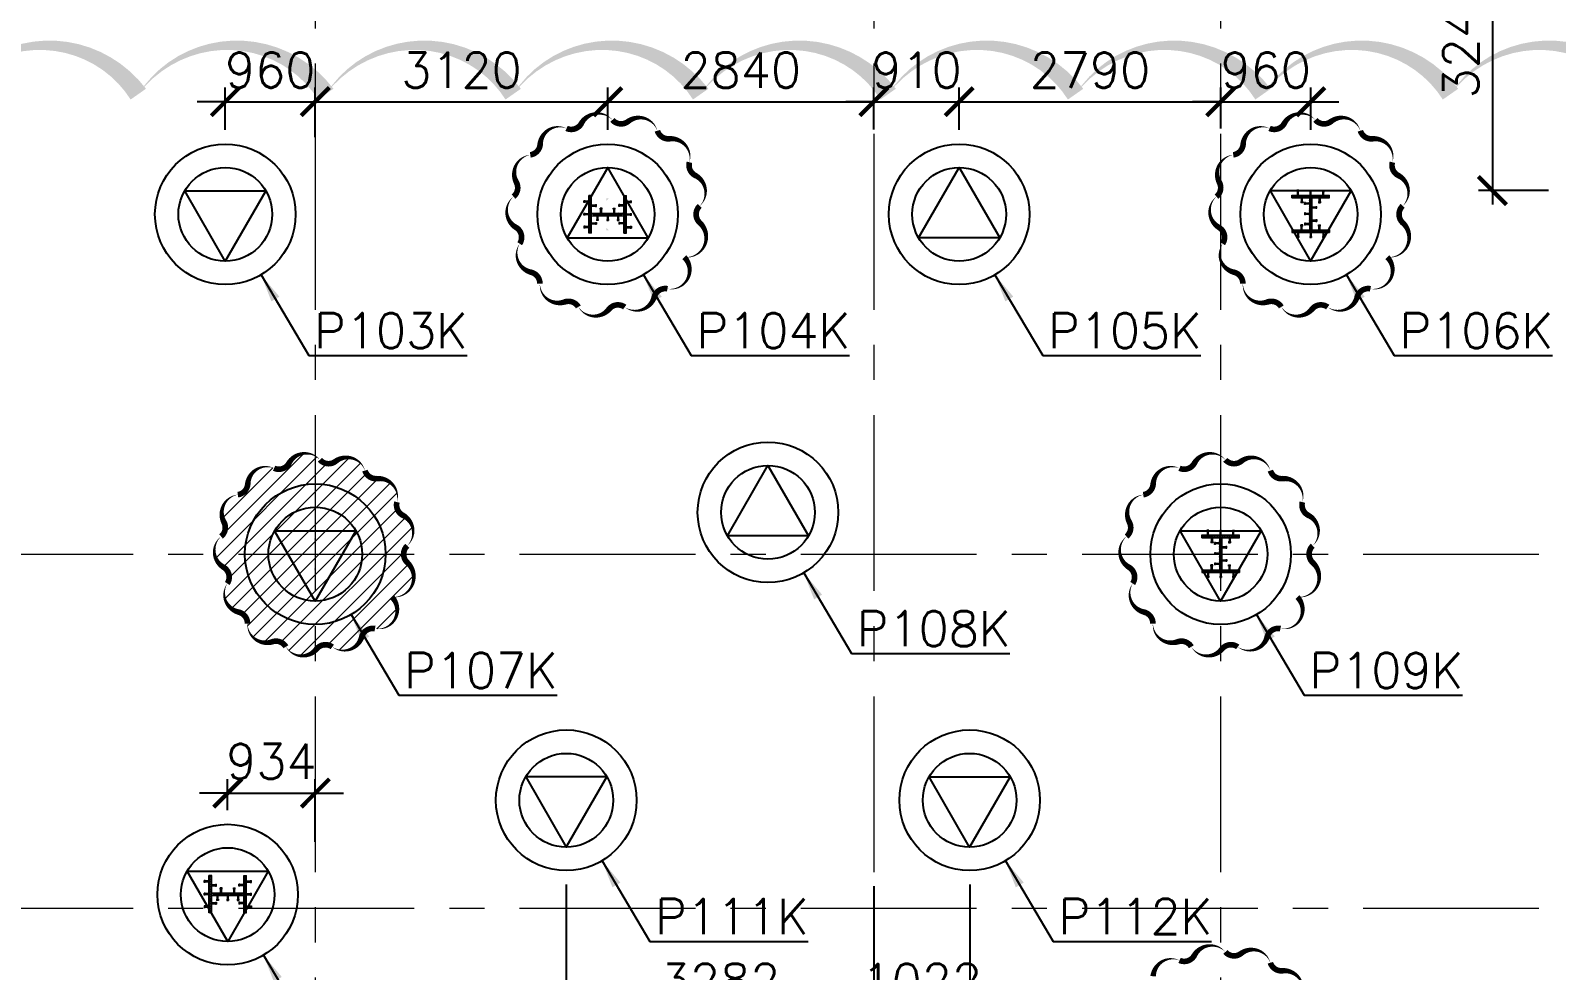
# Model space of a CAD drawing. Header units: millimetres. Extents: x -346728 to 1320345, y -537202 to -385966.
# Drawn here: x 148641 to 164921, y -461132 to -451106 of the extents above; entities that cross this region are included whole.
import ezdxf

# ---------------------------------------------------------------- set-up
doc = ezdxf.new("R2010")
doc.units = ezdxf.units.MM
doc.header["$LTSCALE"] = 100
doc.linetypes.add('X1326_GLB$0$CENTER', pattern=[2, 1.25, -0.25, 0.25, -0.25])
for name, color, linetype, lineweight in [('A-giao thong', 8, 'Continuous', 15), ('KCMANH', 8, 'Continuous', 13), ('KINGPOST', 5, 'Continuous', 20), ('X1326_GLB$0$A-tim', 8, 'X1326_GLB$0$CENTER', 9)]:
    doc.layers.add(name, color=color, linetype=linetype, lineweight=lineweight)
doc.layers.add('CL load', color=1, linetype='Continuous', plot=False)
for name, color, linetype in [('hach', 253, 'Continuous'), ('PILE MARK', 8, 'Continuous'), ('PL', 3, 'Continuous')]:
    doc.layers.add(name, color=color, linetype=linetype)
doc.styles.add('simplex', font='simplex.shx')
doc.dimstyles.new('100', dxfattribs={"dimscale": 150, "dimtxt": 2.5, "dimasz": 2, "dimexe": 1, "dimexo": 1, "dimgap": 1, "dimtad": 1, "dimdec": 0, "dimzin": 0, "dimdsep": 46, "dimtxsty": 'simplex', "dimblk": 'ARCHTICK', "dimcen": 1, "dimdle": 1, "dimclrd": 256, "dimclre": 256, "dimclrt": 6, "dimadec": 0, "dimazin": 0, "dimtfac": 1, "dimtdec": 0, "dimtix": 1, "dimtmove": 2, "dimatfit": 3, "dimfxl": 1, "dimtolj": 1, "dimtzin": 0, "dimarcsym": 0})
pattern_1 = [(45, (188543.33, 11377564.439), (-8.980256121, 8.980256121), []), (135, (188543.33, 11377564.439), (-8.980256121, -8.980256121), [])]

# ---------------------------------------------------------------- blocks, each defined once
blk = doc.blocks.new('_ArchTick')
at = {"color": 0, "linetype": 'ByBlock', "const_width": 0.15}
blk.add_lwpolyline([(-0.5, -0.5), (0.5, 0.5)], dxfattribs=at)
blk = doc.blocks.new('*D479')
at = {"layer": 'CL load', "lineweight": -2, "transparency": 16777216}
for p, q in [((164238, -449414), (164238, -452962)), ((164838, -449564), (164088, -449564)), ((164838, -452812), (164088, -452812))]:
    blk.add_line(p, q, dxfattribs=at)
at = {"layer": 'DEFPOINTS', "color": 0, "transparency": 16777216}
for p in [(164988, -449564), (164238, -452812), (164988, -452812)]:
    blk.add_point(p, dxfattribs=at)
at = {"layer": 'CL load', "lineweight": -2, "transparency": 16777216, "xscale": 300, "yscale": 300, "zscale": 300}
for p, rotation in [((164238, -449564), 90), ((164238, -452812), 270)]:
    blk.add_blockref('_ArchTick', p, dxfattribs=dict(at, rotation=rotation))
at = {"layer": 'CL load', "color": 6, "transparency": 16777216, "insert": (163901, -451188), "char_height": 375, "attachment_point": 5, "rotation": 90, "style": 'simplex'}
blk.add_mtext('\\A1;3248', dxfattribs=at)
blk = doc.blocks.new('*D491')
at = {"layer": 'CL load', "lineweight": -2, "transparency": 16777216}
for p, q in [((150719, -452167), (150719, -451715)), ((151679, -452245), (151679, -451715)), ((150719, -451865), (150419, -451865)), ((150719, -451865), (151679, -451865)), ((151679, -451865), (151979, -451865))]:
    blk.add_line(p, q, dxfattribs=at)
at = {"layer": 'DEFPOINTS', "color": 0, "transparency": 16777216}
for p in [(151679, -451865), (150719, -452317, 0), (151679, -452395, 0)]:
    blk.add_point(p, dxfattribs=at)
at = {"layer": 'CL load', "lineweight": -2, "transparency": 16777216, "xscale": 300, "yscale": 300, "zscale": 300}
blk.add_blockref('_ArchTick', (150719, -451865), dxfattribs=at)
at = {"layer": 'CL load', "lineweight": -2, "transparency": 16777216, "xscale": 300, "yscale": 300, "zscale": 300, "rotation": 180}
blk.add_blockref('_ArchTick', (151679, -451865), dxfattribs=at)
at = {"layer": 'CL load', "color": 6, "transparency": 16777216, "insert": (151199, -451528), "char_height": 375, "attachment_point": 5, "style": 'simplex'}
blk.add_mtext('\\A1;960', dxfattribs=at)
blk = doc.blocks.new('*D492')
at = {"layer": 'CL load', "lineweight": -2, "transparency": 16777216}
for p, q in [((151679, -452245), (151679, -451715)), ((154799, -452166), (154799, -451715)), ((151529, -451865), (154949, -451865))]:
    blk.add_line(p, q, dxfattribs=at)
at = {"layer": 'DEFPOINTS', "color": 0, "transparency": 16777216}
for p in [(154799, -451865), (151679, -452395, 0), (154799, -452316)]:
    blk.add_point(p, dxfattribs=at)
at = {"layer": 'CL load', "lineweight": -2, "transparency": 16777216, "xscale": 300, "yscale": 300, "zscale": 300, "rotation": 180}
blk.add_blockref('_ArchTick', (151679, -451865), dxfattribs=at)
at = {"layer": 'CL load', "lineweight": -2, "transparency": 16777216, "xscale": 300, "yscale": 300, "zscale": 300}
blk.add_blockref('_ArchTick', (154799, -451865), dxfattribs=at)
at = {"layer": 'CL load', "color": 6, "transparency": 16777216, "insert": (153239, -451528), "char_height": 375, "attachment_point": 5, "style": 'simplex'}
blk.add_mtext('\\A1;3120', dxfattribs=at)
blk = doc.blocks.new('*D493')
at = {"layer": 'CL load', "lineweight": -2, "transparency": 16777216}
for p, q in [((154799, -452166), (154799, -451715)), ((157639, -452161), (157639, -451715)), ((154649, -451865), (157789, -451865))]:
    blk.add_line(p, q, dxfattribs=at)
at = {"layer": 'DEFPOINTS', "color": 0, "transparency": 16777216}
for p in [(157639, -451865), (154799, -452316), (157639, -452311, 0)]:
    blk.add_point(p, dxfattribs=at)
at = {"layer": 'CL load', "lineweight": -2, "transparency": 16777216, "xscale": 300, "yscale": 300, "zscale": 300, "rotation": 180}
blk.add_blockref('_ArchTick', (154799, -451865), dxfattribs=at)
at = {"layer": 'CL load', "lineweight": -2, "transparency": 16777216, "xscale": 300, "yscale": 300, "zscale": 300}
blk.add_blockref('_ArchTick', (157639, -451865), dxfattribs=at)
at = {"layer": 'CL load', "color": 6, "transparency": 16777216, "insert": (156219, -451528), "char_height": 375, "attachment_point": 5, "style": 'simplex'}
blk.add_mtext('\\A1;2840', dxfattribs=at)
blk = doc.blocks.new('*D494')
at = {"layer": 'CL load', "lineweight": -2, "transparency": 16777216}
for p, q in [((157639, -452161), (157639, -451715)), ((158549, -452167), (158549, -451715)), ((157639, -451865), (157339, -451865)), ((157639, -451865), (158549, -451865)), ((158549, -451865), (158849, -451865))]:
    blk.add_line(p, q, dxfattribs=at)
at = {"layer": 'DEFPOINTS', "color": 0, "transparency": 16777216}
for p in [(158549, -451865), (157639, -452311, 0), (158549, -452317)]:
    blk.add_point(p, dxfattribs=at)
at = {"layer": 'CL load', "lineweight": -2, "transparency": 16777216, "xscale": 300, "yscale": 300, "zscale": 300}
blk.add_blockref('_ArchTick', (157639, -451865), dxfattribs=at)
at = {"layer": 'CL load', "lineweight": -2, "transparency": 16777216, "xscale": 300, "yscale": 300, "zscale": 300, "rotation": 180}
blk.add_blockref('_ArchTick', (158549, -451865), dxfattribs=at)
at = {"layer": 'CL load', "color": 6, "transparency": 16777216, "insert": (158094, -451528), "char_height": 375, "attachment_point": 5, "style": 'simplex'}
blk.add_mtext('\\A1;910', dxfattribs=at)
blk = doc.blocks.new('*D495')
at = {"layer": 'CL load', "lineweight": -2, "transparency": 16777216}
for p, q in [((158549, -452167), (158549, -451715)), ((161339, -452150), (161339, -451715)), ((158399, -451865), (161489, -451865))]:
    blk.add_line(p, q, dxfattribs=at)
at = {"layer": 'DEFPOINTS', "color": 0, "transparency": 16777216}
for p in [(161339, -451865), (158549, -452317), (161339, -452300, 0)]:
    blk.add_point(p, dxfattribs=at)
at = {"layer": 'CL load', "lineweight": -2, "transparency": 16777216, "xscale": 300, "yscale": 300, "zscale": 300, "rotation": 180}
blk.add_blockref('_ArchTick', (158549, -451865), dxfattribs=at)
at = {"layer": 'CL load', "lineweight": -2, "transparency": 16777216, "xscale": 300, "yscale": 300, "zscale": 300}
blk.add_blockref('_ArchTick', (161339, -451865), dxfattribs=at)
at = {"layer": 'CL load', "color": 6, "transparency": 16777216, "insert": (159944, -451528), "char_height": 375, "attachment_point": 5, "style": 'simplex'}
blk.add_mtext('\\A1;2790', dxfattribs=at)
blk = doc.blocks.new('*D496')
at = {"layer": 'CL load', "lineweight": -2, "transparency": 16777216}
for p, q in [((161339, -452150), (161339, -451715)), ((162299, -452166), (162299, -451715)), ((161339, -451865), (161039, -451865)), ((161339, -451865), (162299, -451865)), ((162299, -451865), (162599, -451865))]:
    blk.add_line(p, q, dxfattribs=at)
at = {"layer": 'DEFPOINTS', "color": 0, "transparency": 16777216}
for p in [(162299, -451865), (161339, -452300, 0), (162299, -452316)]:
    blk.add_point(p, dxfattribs=at)
at = {"layer": 'CL load', "lineweight": -2, "transparency": 16777216, "xscale": 300, "yscale": 300, "zscale": 300}
blk.add_blockref('_ArchTick', (161339, -451865), dxfattribs=at)
at = {"layer": 'CL load', "lineweight": -2, "transparency": 16777216, "xscale": 300, "yscale": 300, "zscale": 300, "rotation": 180}
blk.add_blockref('_ArchTick', (162299, -451865), dxfattribs=at)
at = {"layer": 'CL load', "color": 6, "transparency": 16777216, "insert": (161819, -451528), "char_height": 375, "attachment_point": 5, "style": 'simplex'}
blk.add_mtext('\\A1;960', dxfattribs=at)
blk = doc.blocks.new('*D497')
at = {"layer": 'CL load', "lineweight": -2, "transparency": 16777216}
for p, q in [((150744, -459423), (150744, -459090)), ((151679, -459760), (151679, -459090)), ((150744, -459240), (150444, -459240)), ((150744, -459240), (151679, -459240)), ((151679, -459240), (151979, -459240))]:
    blk.add_line(p, q, dxfattribs=at)
at = {"layer": 'DEFPOINTS', "color": 0, "transparency": 16777216}
for p in [(151679, -459240), (150744, -459573, 0), (151679, -459910, 0)]:
    blk.add_point(p, dxfattribs=at)
at = {"layer": 'CL load', "lineweight": -2, "transparency": 16777216, "xscale": 300, "yscale": 300, "zscale": 300}
blk.add_blockref('_ArchTick', (150744, -459240), dxfattribs=at)
at = {"layer": 'CL load', "lineweight": -2, "transparency": 16777216, "xscale": 300, "yscale": 300, "zscale": 300, "rotation": 180}
blk.add_blockref('_ArchTick', (151679, -459240), dxfattribs=at)
at = {"layer": 'CL load', "color": 6, "transparency": 16777216, "insert": (151211, -458902), "char_height": 375, "attachment_point": 5, "style": 'simplex'}
blk.add_mtext('\\A1;934', dxfattribs=at)
blk = doc.blocks.new('*D498')
at = {"layer": 'CL load', "lineweight": -2, "transparency": 16777216}
for p, q in [((154357, -460217), (154357, -461737)), ((157639, -460233), (157639, -461737)), ((154207, -461587), (157789, -461587))]:
    blk.add_line(p, q, dxfattribs=at)
at = {"layer": 'DEFPOINTS', "color": 0, "transparency": 16777216}
for p in [(154357, -460067, 0), (157639, -460083, 0), (157639, -461587)]:
    blk.add_point(p, dxfattribs=at)
at = {"layer": 'CL load', "lineweight": -2, "transparency": 16777216, "xscale": 300, "yscale": 300, "zscale": 300, "rotation": 180}
blk.add_blockref('_ArchTick', (154357, -461587), dxfattribs=at)
at = {"layer": 'CL load', "lineweight": -2, "transparency": 16777216, "xscale": 300, "yscale": 300, "zscale": 300}
blk.add_blockref('_ArchTick', (157639, -461587), dxfattribs=at)
at = {"layer": 'CL load', "color": 6, "transparency": 16777216, "insert": (155998, -461250), "char_height": 375, "attachment_point": 5, "style": 'simplex'}
blk.add_mtext('\\A1;3282', dxfattribs=at)
blk = doc.blocks.new('*D499')
at = {"layer": 'CL load', "lineweight": -2, "transparency": 16777216}
for p, q in [((157639, -460233), (157639, -461737)), ((158661, -460217), (158661, -461737)), ((157639, -461587), (157339, -461587)), ((157639, -461587), (158661, -461587)), ((158661, -461587), (158961, -461587))]:
    blk.add_line(p, q, dxfattribs=at)
at = {"layer": 'DEFPOINTS', "color": 0, "transparency": 16777216}
for p in [(157639, -460083, 0), (158661, -460067), (158661, -461587)]:
    blk.add_point(p, dxfattribs=at)
at = {"layer": 'CL load', "lineweight": -2, "transparency": 16777216, "xscale": 300, "yscale": 300, "zscale": 300}
blk.add_blockref('_ArchTick', (157639, -461587), dxfattribs=at)
at = {"layer": 'CL load', "lineweight": -2, "transparency": 16777216, "xscale": 300, "yscale": 300, "zscale": 300, "rotation": 180}
blk.add_blockref('_ArchTick', (158661, -461587), dxfattribs=at)
at = {"layer": 'CL load', "color": 6, "transparency": 16777216, "insert": (158150, -461250), "char_height": 375, "attachment_point": 5, "style": 'simplex'}
blk.add_mtext('\\A1;1022', dxfattribs=at)
blk = doc.blocks.new('LVL-KHUNGTEN')
blk.add_lwpolyline([(61072.9, 41092.8), (119123.5, 41092.8), (119123.5, 61.9), (61072.9, 61.9)], close=True)
blk = doc.blocks.new('KP50 TOI SAN L1')
at = {"ltscale": 0.1}
h = blk.add_hatch(color=3, dxfattribs=at)
h.dxf.hatch_style = 1
h.paths.add_polyline_path([(14, 171), (-14, 171), (-14, 142)])
h.paths.add_polyline_path([(-14, -142), (-14, -171), (14, -171)])
at = {"layer": 'KCMANH', "linetype": 'ByBlock'}
h = blk.add_hatch(dxfattribs=at)
h.set_pattern_fill('ANSI37', color=3, scale=4, style=0)
h.set_pattern_definition(pattern_1)
h.paths.add_polyline_path([(-200, 200), (-200, 171), (200, 171), (200, 200)])
h = blk.add_hatch(dxfattribs=at)
h.set_pattern_fill('ANSI37', color=3, scale=4, style=0)
h.set_pattern_definition([(45, (188728.93, 11377564.439), (-8.980256121, 8.980256121), []), (135, (188728.93, 11377564.439), (-8.980256121, -8.980256121), [])])
h.paths.add_polyline_path([(14, 171), (-14, 142), (-14, -142), (14, -171)])
h = blk.add_hatch(dxfattribs=at)
h.set_pattern_fill('ANSI37', color=3, scale=4, style=0)
h.set_pattern_definition(pattern_1)
h.paths.add_polyline_path([(-200, -171), (-200, -200), (200, -200), (200, -171)])
at = {"layer": 'KCMANH', "color": 3, "linetype": 'ByBlock'}
blk.add_line((-200, 200), (200, 200), dxfattribs=at)
at = {"layer": 'KCMANH', "linetype": 'ByBlock'}
for p, q in [((-125, 253), (-146, 253)), ((-146, 240), (-146, 253)), ((-125, 240), (-146, 240)), ((-142, 200), (-142, 240)), ((-129, 200), (-129, 240)), ((-125, 240), (-125, 253)), ((-102, 171), (-102, 131)), ((-89, 171), (-89, 131)), ((-10, 253), (10, 253)), ((-10, 240), (-10, 253)), ((-10, 240), (10, 240)), ((-6, 200), (-6, 240)), ((6, 200), (6, 240)), ((10, 240), (10, 253)), ((89, 171), (89, 131)), ((102, 171), (102, 131)), ((125, 253), (146, 253)), ((125, 240), (125, 253)), ((125, 240), (146, 240)), ((129, 200), (129, 240)), ((142, 200), (142, 240)), ((146, 240), (146, 253)), ((-85, 131), (-106, 131)), ((-106, 131), (-106, 118)), ((-85, 118), (-106, 118)), ((-85, 131), (-85, 118)), ((-67, 100), (-67, 120)), ((-54, 120), (-67, 120)), ((-54, 100), (-67, 100)), ((-67, 10), (-67, -10)), ((-54, 10), (-67, 10)), ((-54, 100), (-54, 120)), ((-14, 116), (-54, 116)), ((-14, 104), (-54, 104)), ((-54, 10), (-54, -10)), ((-14, 6), (-54, 6)), ((14, 76), (54, 76)), ((14, 64), (54, 64)), ((54, 60), (54, 80)), ((54, 80), (67, 80)), ((54, 60), (67, 60)), ((67, 60), (67, 80)), ((85, 131), (106, 131)), ((85, 131), (85, 118)), ((85, 118), (106, 118)), ((106, 131), (106, 118)), ((-85, -118), (-106, -118)), ((-106, -131), (-106, -118)), ((-85, -131), (-106, -131)), ((-102, -171), (-102, -131)), ((-89, -171), (-89, -131)), ((-85, -131), (-85, -118)), ((-54, -10), (-67, -10)), ((-67, -100), (-67, -120)), ((-54, -100), (-67, -100)), ((-54, -120), (-67, -120)), ((-14, -6), (-54, -6)), ((-54, -100), (-54, -120)), ((-14, -104), (-54, -104)), ((-14, -116), (-54, -116)), ((14, -64), (54, -64)), ((14, -76), (54, -76)), ((54, -60), (54, -80)), ((54, -60), (67, -60)), ((54, -80), (67, -80)), ((67, -60), (67, -80)), ((85, -118), (106, -118)), ((85, -131), (85, -118)), ((85, -131), (106, -131)), ((89, -171), (89, -131)), ((102, -171), (102, -131)), ((106, -131), (106, -118)), ((-125, -240), (-146, -240)), ((-146, -240), (-146, -253)), ((-125, -253), (-146, -253)), ((-142, -200), (-142, -240)), ((-129, -200), (-129, -240)), ((-125, -240), (-125, -253)), ((-10, -240), (10, -240)), ((-10, -240), (-10, -253)), ((-10, -253), (10, -253)), ((-6, -200), (-6, -240)), ((6, -200), (6, -240)), ((10, -240), (10, -253)), ((125, -240), (146, -240)), ((125, -240), (125, -253)), ((125, -253), (146, -253)), ((129, -200), (129, -240)), ((142, -200), (142, -240)), ((146, -240), (146, -253))]:
    blk.add_line(p, q, dxfattribs=at)
at = {"layer": 'KINGPOST', "color": 3, "linetype": 'ByBlock'}
for p, q in [((-200, 171), (-200, 200)), ((-200, 171), (200, 171)), ((-14, 171), (-14, -171)), ((-14, 142), (14, 171)), ((14, 171), (14, -171)), ((200, 171), (200, 200)), ((-14, -142), (14, -171)), ((-200, -171), (200, -171)), ((-200, -171), (-200, -200)), ((-200, -200), (200, -200)), ((200, -171), (200, -200))]:
    blk.add_line(p, q, dxfattribs=at)
at = {"layer": 'KINGPOST', "color": 6, "linetype": 'ByBlock'}
blk.add_lwpolyline([(-14, 0), (14, 0)], dxfattribs=at)
blk = doc.blocks.new('B1 Kingpost Layout Plan1')
at = {"layer": 'KCMANH', "linetype": 'ByBlock'}
for p in [(11935, -38296, 0), (10975, -41921, 0)]:
    blk.add_blockref('KP50 TOI SAN L1', p, dxfattribs=at)
at = {"layer": 'KCMANH', "linetype": 'ByBlock', "rotation": 90}
for p in [(4435, -38301, 0), (381, -45553, 0)]:
    blk.add_blockref('KP50 TOI SAN L1', p, dxfattribs=at)

msp = doc.modelspace()

# ---------------------------------------------------------------- hatches: boundary and pattern name
at = {"ltscale": 0.1}
h = msp.add_hatch(color=6, dxfattribs=at)
h.dxf.hatch_style = 1
h.paths.add_polyline_path([(154813, -452895.4), (154784.2, -452895.4), (154784.2, -452924.2)])
h.paths.add_polyline_path([(154784.2, -453209), (154784.2, -453237.8), (154813, -453237.8)])
h = msp.add_hatch(color=6, dxfattribs=at)
h.dxf.hatch_style = 1
h.paths.add_polyline_path([(162313, -452895.4), (162284.2, -452895.4), (162284.2, -452924.2)])
h.paths.add_polyline_path([(162284.2, -453209), (162284.2, -453237.8), (162313, -453237.8)])
h = msp.add_hatch(color=3, dxfattribs=at)
h.dxf.hatch_style = 1
h.paths.add_polyline_path([(151693, -456520.4), (151664.2, -456520.4), (151664.2, -456549.2)])
h.paths.add_polyline_path([(151664.2, -456834), (151664.2, -456862.8), (151693, -456862.8)])
h = msp.add_hatch(color=6, dxfattribs=at)
h.dxf.hatch_style = 1
h.paths.add_polyline_path([(161353, -456520.4), (161324.2, -456520.4), (161324.2, -456549.2)])
h.paths.add_polyline_path([(161324.2, -456834), (161324.2, -456862.8), (161353, -456862.8)])
at = {"layer": 'A-giao thong', "transparency": 33554572}
h = msp.add_hatch(dxfattribs=at)
h.set_pattern_fill('ANSI31', color=256, scale=1000)
h.set_pattern_definition([(45, (113329.62, -553948.23), (-88.38835, 88.38835), [])])
edge = h.paths.add_edge_path()
edge.add_arc((152523.7, -456455.9), 200.1, 313.189, 423.189)
edge.add_arc((152669.5, -456167.4), 123.2, 165.32463, 243.189, ccw=False)
edge.add_arc((152356.5, -456085.4), 200.3, 345.32463, 455.32463)
edge.add_arc((152326.5, -455763.3), 123.2, 197.45235, 275.32463, ccw=False)
edge.add_arc((152018, -455860.3), 200.2, 17.45235, 127.45235)
edge.add_arc((151821.3, -455603.5), 123.2, 221.33742, 307.45235, ccw=False)
edge.add_arc((151576.3, -455819.1), 203.2, 41.33742, 151.33742)
edge.add_arc((151289.9, -455662.6), 123.2, 245.97207, 331.33742, ccw=False)
edge.add_arc((151158.2, -455958), 200.3, 65.97207, 175.97207)
edge.add_arc((150835.6, -455935.3), 123.2, 278.09941, 355.97207, ccw=False)
edge.add_arc((150881.1, -456255.5), 200.3, 98.09941, 208.09941)
edge.add_arc((150595.8, -456407.9), 123.2, -50.51419, 28.09941, ccw=False)
edge.add_arc((150801.7, -456657.8), 200.7, 129.48581, 239.48581)
edge.add_arc((150637.2, -456936.8), 123.2, -33.38585, 59.48581, ccw=False)
edge.add_arc((150907.2, -457114.7), 200.1, 146.61415, 256.61415)
edge.add_arc((150832.3, -457429.2), 123.2, -1.25134, 76.61415, ccw=False)
edge.add_arc((151155.8, -457436.3), 200.3, 178.74866, 288.74866)
edge.add_arc((151259.8, -457742.6), 123.2, 30.87684, 108.74866, ccw=False)
edge.add_arc((151537.3, -457576.7), 200.2, 210.87684, 320.87684)
edge.add_arc((151788.2, -457780.7), 123.2, 54.01227, 140.87684, ccw=False)
edge.add_arc((151980, -457516.7), 203.1, 234.01227, 344.01227)
edge.add_arc((152293.7, -457606.6), 123.2, 79.39644, 164.01227, ccw=False)
edge.add_arc((152353.2, -457288.6), 200.3, 259.39644, 404.1286)
edge.add_arc((152518.1, -456938.3), 212, 264.27964, 407.39823)
edge.add_arc((152744.9, -456691.6), 123.2, 133.189, 227.39823, ccw=False)
at = {"layer": 'hach'}
h = msp.add_hatch(dxfattribs=at)
h.set_pattern_fill('ANSI31', color=256, scale=70)
h.set_pattern_definition([(45, (121918.56, -508591.22), (-157.15448, 157.15448), [])])
h.paths.add_polyline_path([(142200.7, -410142.2), (128621.2, -428107.5), (155914.1, -501359), (162214.1, -503970.9), (238136.4, -469396.6), (242695.2, -462329.4), (242687.2, -415142.7), (237685.1, -410142.2)])
h.paths.add_polyline_path([(142797.9, -411342.2), (129975.7, -428305.7), (156856.2, -500450.6), (162191.6, -502662.6), (237318.8, -468450.4), (241495.1, -461976.1), (241487, -415639.4), (237188.2, -411342.2)], flags=16)
h = msp.add_hatch(dxfattribs=at)
h.set_pattern_fill('AR-CONC', color=256, scale=4)
h.set_pattern_definition([(50, (121918.56, -508591.2), (728.7387, -63.7563), [76.2, -838.2]), (355, (121918.56, -508591.2), (-140.9737, 764.2274), [60.96, -670.5623]), (100.45144, (121979.3, -508596.54), (587.765, 700.471), [64.76, -712.361]), (46.1842, (121918.6, -508388), (1084.316, -168.1693), [114.3, -1257.3]), (96.63556, (122008.9, -508402), (949.6165, 989.7045), [97.14, -1068.5424]), (351.18415, (121918.6, -508388), (949.6165, 989.7045), [91.44, -1005.839]), (21, (122020.16, -508438.8), (606.4576, -409.0608), [76.2, -838.2]), (326, (122020.16, -508438.8), (247.208, 736.752), [60.96, -670.56]), (71.45144, (122070.7, -508472.9), (853.6657, 327.691), [64.76, -712.3598]), (37.5, (121918.56, -508591.22), (12.3544, 338.22016), [0, -662.432, 0, -680.72, 0, -673.1]), (7.5, (121918.56, -508591.22), (267.27865, 400.7223), [0, -388.112, 0, -647.192, 0, -256.54]), (327.5, (121692, -508591.22), (542.3624, -22.91498), [0, -254, 0, -792.48, 0, -1051.56]), (317.5, (121590.4, -508591.2), (592.5167, 101.706), [0, -330.2, 0, -526.288, 0, -746.76])])
h.paths.add_polyline_path([(142200.7, -410142.2), (128621.2, -428107.5), (155914.1, -501359), (162214.1, -503970.9), (238136.4, -469396.6), (242695.2, -462329.4), (242687.2, -415142.7), (237685.1, -410142.2)])
h.paths.add_polyline_path([(142797.9, -411342.2), (129975.7, -428305.7), (156856.2, -500450.6), (162191.6, -502662.6), (237318.8, -468450.4), (241495.1, -461976.1), (241487, -415639.4), (237188.2, -411342.2)], flags=16)

# ---------------------------------------------------------------- linework, layer by layer
at = {"elevation": -1404.9}
msp.add_lwpolyline([(147790.8, -451784.5, 0, 200, -0.5205671), (149790.8, -451784.5, 0, 200, -0.5205671), (151790.8, -451784.5, 0, 200, -0.5205671), (153790.8, -451784.5, 0, 200, -0.5205671), (155790.8, -451784.5, 0, 200, -0.5205671), (157790.8, -451784.5, 0, 200, -0.5205671), (159790.8, -451784.5, 0, 200, -0.5205671), (161790.8, -451784.5, 0, 200, -0.5205671), (163790.8, -451784.5, 0, 200, -0.5205671), (165790.8, -451784.5, 0, 200, -0.5205671)], format="xyseb", dxfattribs=at)
at = {"color": 6, "elevation": -2718.3}
for points in [[(155780.7, -452976.7, 0, 60, 0.5205671), (155734, -452652.3, 60, 60, -0.3534527), (155670.4, -452511.1, 0, 60, 0.5205671), (155458, -452260.9, 60, 60, -0.3534915), (155329, -452175.2, 0, 60, 0.5205671), (155016.2, -452076.3, 60, 60, -0.3944899), (154848.8, -452059.9, 0, 60, 0.520567), (154518, -452096.6, 60, 60, -0.3907151), (154359.8, -452150, 0, 60, 0.520567), (154078.4, -452318.9, 60, 60, -0.3534934), (153972.9, -452432.2, 0, 60, 0.5205671), (153824.4, -452724.9, 60, 60, -0.3571345), (153794.1, -452877.9, 0, 60, 0.520567), (153819.8, -453205.7, 60, 60, -0.4289707), (153860.1, -453379.6, 0, 60, 0.520567), (153980.9, -453684.4, 60, 60, -0.3534582), (154075.5, -453806.9, 0, 60, 0.520567), (154340.2, -454001, 60, 60, -0.3534893), (154485.5, -454054.4, 0, 60, 0.5205671), (154812.7, -454078, 60, 60, -0.3982747), (154980.6, -454056, 0, 60, 0.520567), (155295.3, -453947.6, 60, 60, -0.3869502), (155436.4, -453860.5, 0, 60, 0.7314349), (155617, -453524.2, 0, 60, 0.7206829), (155781.6, -453157.2, 60, 60, -0.4358983)], [(163280.7, -452976.7, 0, 60, 0.5205671), (163234, -452652.3, 60, 60, -0.3534527), (163170.4, -452511.1, 0, 60, 0.5205671), (162958, -452260.9, 60, 60, -0.3534915), (162829, -452175.2, 0, 60, 0.5205671), (162516.2, -452076.3, 60, 60, -0.3944899), (162348.8, -452059.9, 0, 60, 0.520567), (162018, -452096.6, 60, 60, -0.3907151), (161859.8, -452150, 0, 60, 0.520567), (161578.4, -452318.9, 60, 60, -0.3534934), (161472.9, -452432.2, 0, 60, 0.5205671), (161324.4, -452724.9, 60, 60, -0.3571345), (161294.1, -452877.9, 0, 60, 0.520567), (161319.8, -453205.7, 60, 60, -0.4289707), (161360.1, -453379.6, 0, 60, 0.520567), (161480.9, -453684.4, 60, 60, -0.3534582), (161575.5, -453806.9, 0, 60, 0.520567), (161840.2, -454001, 60, 60, -0.3534893), (161985.5, -454054.4, 0, 60, 0.5205671), (162312.7, -454078, 60, 60, -0.3982747), (162480.6, -454056, 0, 60, 0.520567), (162795.3, -453947.6, 60, 60, -0.3869502), (162936.4, -453860.5, 0, 60, 0.7314349), (163117, -453524.2, 0, 60, 0.7206829), (163281.6, -453157.2, 60, 60, -0.4358983)], [(162320.7, -456601.8, 0, 60, 0.5205671), (162274, -456277.3, 60, 60, -0.3534527), (162210.4, -456136.2, 0, 60, 0.5205671), (161998, -455885.9, 60, 60, -0.3534915), (161869, -455800.2, 0, 60, 0.5205671), (161556.2, -455701.3, 60, 60, -0.3944899), (161388.9, -455684.9, 0, 60, 0.520567), (161058, -455721.6, 60, 60, -0.3907151), (160899.8, -455775.1, 0, 60, 0.520567), (160618.5, -455943.9, 60, 60, -0.3534934), (160512.9, -456057.2, 0, 60, 0.5205671), (160364.4, -456349.9, 60, 60, -0.3571345), (160334.1, -456503, 0, 60, 0.520567), (160359.8, -456830.7, 60, 60, -0.4289707), (160400.1, -457004.6, 0, 60, 0.520567), (160520.9, -457309.4, 60, 60, -0.3534582), (160615.5, -457431.9, 0, 60, 0.520567), (160880.2, -457626, 60, 60, -0.3534893), (161025.5, -457679.4, 0, 60, 0.5205671), (161352.7, -457703, 60, 60, -0.3982747), (161520.7, -457681.1, 0, 60, 0.520567), (161835.3, -457572.6, 60, 60, -0.3869502), (161976.4, -457485.5, 0, 60, 0.7314349), (162157, -457149.2, 0, 60, 0.7206829), (162321.6, -456782.3, 60, 60, -0.4358983)]]:
    msp.add_lwpolyline(points, format="xyseb", close=True, dxfattribs=at)
at = {"color": 5, "elevation": -2718.3}
msp.add_lwpolyline([(152660.6, -456601.8, 0, 60, 0.5205671), (152613.9, -456277.3, 60, 60, -0.3534527), (152550.3, -456136.2, 0, 60, 0.5205671), (152338, -455885.9, 60, 60, -0.3534915), (152209, -455800.2, 0, 60, 0.5205671), (151896.2, -455701.3, 60, 60, -0.3944899), (151728.8, -455684.9, 0, 60, 0.520567), (151398, -455721.6, 60, 60, -0.3907151), (151239.7, -455775.1, 0, 60, 0.520567), (150958.4, -455943.9, 60, 60, -0.3534934), (150852.9, -456057.2, 0, 60, 0.5205671), (150704.4, -456349.9, 60, 60, -0.3571345), (150674.1, -456503, 0, 60, 0.520567), (150699.8, -456830.7, 60, 60, -0.4289707), (150740.1, -457004.6, 0, 60, 0.520567), (150860.9, -457309.4, 60, 60, -0.3534582), (150955.5, -457431.9, 0, 60, 0.520567), (151220.2, -457626, 60, 60, -0.3534893), (151365.5, -457679.4, 0, 60, 0.5205671), (151692.7, -457703, 60, 60, -0.3982747), (151860.6, -457681.1, 0, 60, 0.520567), (152175.3, -457572.6, 60, 60, -0.3869502), (152316.3, -457485.5, 0, 60, 0.7314349), (152496.9, -457149.2, 0, 60, 0.7206829), (152661.6, -456782.3, 60, 60, -0.4358983)], format="xyseb", close=True, dxfattribs=at)
at = {"color": 6, "elevation": -2718.3}
msp.add_lwpolyline([(162210.4, -461386.2, 0, 60, 0.5205671), (161998, -461135.9, 60, 60, -0.3534915), (161869, -461050.2, 0, 60, 0.5205671), (161556.2, -460951.3, 60, 60, -0.3944899), (161388.9, -460934.9, 0, 60, 0.520567), (161058, -460971.6, 60, 60, -0.3907151), (160899.8, -461025, 0, 60, 0.520567), (160618.5, -461193.9, 60, 60, -0.3534934)], format="xyseb", dxfattribs=at)
at = {"layer": 'PL', "elevation": -1404.9}
for points in [[(154365.6, -453316.6), (155231.6, -453316.6), (154798.6, -452566.6)], [(154365.6, -453316.6), (155231.6, -453316.6), (154798.6, -452566.6)], [(158981.6, -453316.6), (158115.6, -453316.6), (158548.6, -452566.6)], [(158981.6, -453316.6), (158115.6, -453316.6), (158548.6, -452566.6)], [(150285.6, -452816.5), (151151.6, -452816.5), (150718.6, -453566.5)], [(150285.6, -452816.5), (151151.6, -452816.5), (150718.6, -453566.5)], [(162731.6, -452816.6), (161865.6, -452816.6), (162298.6, -453566.6)], [(162731.6, -452816.6), (161865.6, -452816.6), (162298.6, -453566.6)], [(156941.6, -456495.5), (156075.6, -456495.5), (156508.6, -455745.5)], [(156941.6, -456495.5), (156075.6, -456495.5), (156508.6, -455745.5)], [(151245.6, -456441.6), (152111.6, -456441.6), (151678.6, -457191.6)], [(151245.6, -456441.6), (152111.6, -456441.6), (151678.6, -457191.6)], [(160905.6, -456441.6), (161771.6, -456441.6), (161338.6, -457191.6)], [(160905.6, -456441.6), (161771.6, -456441.6), (161338.6, -457191.6)], [(154789.7, -459066.6), (153923.7, -459066.6), (154356.7, -459816.6)], [(154789.7, -459066.6), (153923.7, -459066.6), (154356.7, -459816.6)], [(158227.5, -459066.6), (159093.6, -459066.6), (158660.5, -459816.6)], [(158227.5, -459066.6), (159093.6, -459066.6), (158660.5, -459816.6)], [(150311.3, -460073.3), (151177.4, -460073.3), (150744.3, -460823.3)], [(150311.3, -460073.3), (151177.4, -460073.3), (150744.3, -460823.3)]]:
    msp.add_lwpolyline(points, close=True, dxfattribs=at)
at = {"layer": 'PL'}
for centre, radius in [((150718.6, -453066.5, -1404.9), 750), ((150718.6, -453066.5, -1404.9), 750), ((154798.6, -453066.6, -1404.9), 750), ((154798.6, -453066.6, -1404.9), 750), ((158548.6, -453066.6, -1404.9), 750), ((158548.6, -453066.6, -1404.9), 750), ((162298.6, -453066.6, -1404.9), 750), ((162298.6, -453066.6, -1404.9), 750), ((150718.6, -453066.5, -1404.9), 500), ((150718.6, -453066.5, -1404.9), 500), ((154798.6, -453066.6, -1404.9), 500), ((154798.6, -453066.6, -1404.9), 500), ((158548.6, -453066.6, -1404.9), 500), ((158548.6, -453066.6, -1404.9), 500), ((162298.6, -453066.6, -1404.9), 500), ((162298.6, -453066.6, -1404.9), 500), ((156508.6, -456245.5, -1404.9), 750), ((156508.6, -456245.5, -1404.9), 750), ((156508.6, -456245.5, -1404.9), 500), ((156508.6, -456245.5, -1404.9), 500), ((151678.6, -456691.6, -1404.9), 750), ((151678.6, -456691.6, -1404.9), 750), ((161338.6, -456691.6, -1404.9), 750), ((161338.6, -456691.6, -1404.9), 750), ((151678.6, -456691.6, -1404.9), 500), ((151678.6, -456691.6, -1404.9), 500), ((161338.6, -456691.6, -1404.9), 500), ((161338.6, -456691.6, -1404.9), 500), ((154356.7, -459316.6, -1404.9), 750), ((154356.7, -459316.6, -1404.9), 750), ((158660.5, -459316.6, -1404.9), 750), ((158660.5, -459316.6, -1404.9), 750), ((154356.7, -459316.6, -1404.9), 500), ((154356.7, -459316.6, -1404.9), 500), ((158660.5, -459316.6, -1404.9), 500), ((158660.5, -459316.6, -1404.9), 500), ((150744.3, -460323.3, -1404.9), 750), ((150744.3, -460323.3, -1404.9), 750), ((150744.3, -460323.3, -1404.9), 500), ((150744.3, -460323.3, -1404.9), 500)]:
    msp.add_circle(centre, radius, dxfattribs=at)
at = {"layer": 'X1326_GLB$0$A-tim', "ltscale": 15}
for p, q in [((151678.6, -398208.6, -1404.9), (151678.6, -512162.7, -1404.9)), ((157638.6, -398208.6, -1404.9), (157638.6, -512162.7, -1404.9)), ((161338.6, -398208.6, -1404.9), (161338.6, -512162.7, -1404.9)), ((120859.5, -456691.6, -1404.9), (255546, -456691.6, -1404.9)), ((120859.5, -460466.8, -1404.9), (255546, -460466.8, -1404.9))]:
    msp.add_line(p, q, dxfattribs=at)

# ---------------------------------------------------------------- block references
at = {"extrusion": (0.00597, -2.28885e-18, 0.999982), "xscale": 3.385207865094198, "yscale": 3.385207865094198, "zscale": 3.385207865094198}
msp.add_blockref('LVL-KHUNGTEN', (-107243.5, -525073.6, -287.1), dxfattribs=at)
msp.add_blockref('B1 Kingpost Layout Plan1', (150363.7, -414766, -1404.9))

# ---------------------------------------------------------------- texts
at = {"layer": 'PILE MARK', "color": 4, "style": 'simplex'}
for s, p in [('P103K', (151667.3, -454494.6, -1404.9)), ('P104K', (155747.2, -454494.6, -1404.9)), ('P105K', (159497.2, -454494.6, -1404.9)), ('P106K', (163247.2, -454494.6, -1404.9)), ('P108K', (157457.3, -457673.5, -1404.9)), ('P107K', (152627.2, -458119.6, -1404.9)), ('P109K', (162287.2, -458119.6, -1404.9)), ('P111K', (155305.3, -460744.6, -1404.9)), ('P112K', (159609.2, -460744.6, -1404.9))]:
    msp.add_text(s, height=375, dxfattribs=at).set_placement(p)

# ---------------------------------------------------------------- dimensions: what is measured, and where the dimension line sits
at = {"layer": 'CL load'}
dim = msp.add_linear_dim(base=(164238.4, -452812, -1404.9), p1=(164988.3, -449564.4, -1404.9), p2=(164988.3, -452812, -1404.9), angle=90, dimstyle='100', dxfattribs=at)
dim.commit()
dim.dimension.update_dxf_attribs({"geometry": '*D479', "text_midpoint": (163900.9, -451188.2, -1404.9)})
for base, p1, p2, picture, middle in [((151678.6, -451865.1, -1404.9), (150718.6, -452316.5, -1404.9), (151678.6, -452394.9, -1404.9), '*D491', (151198.6, -451527.6, -1404.9)), ((154798.6, -451865.1, -1404.9), (151678.6, -452394.9, -1404.9), (154798.6, -452315.8, -1404.9), '*D492', (153238.6, -451527.6, -1404.9)), ((157638.6, -451865.1, -1404.9), (154798.6, -452315.8, -1404.9), (157638.6, -452311.4, -1404.9), '*D493', (156218.6, -451527.6, -1404.9)), ((158548.6, -451865.1, -1404.9), (157638.6, -452311.4, -1404.9), (158548.6, -452316.6, -1404.9), '*D494', (158093.6, -451527.6, -1404.9)), ((161338.6, -451865.1, -1404.9), (158548.6, -452316.6, -1404.9), (161338.6, -452300.1, -1404.9), '*D495', (159943.6, -451527.6, -1404.9)), ((162298.6, -451865.1, -1404.9), (161338.6, -452300.1, -1404.9), (162298.6, -452315.8, -1404.9), '*D496', (161818.6, -451527.6, -1404.9)), ((151678.6, -459239.7, -1404.9), (150744.3, -459573.3, -1404.9), (151678.6, -459909.6, -1404.9), '*D497', (151211.5, -458902.2, -1404.9)), ((157638.6, -461587.2, -1404.9), (154356.7, -460066.6, -1404.9), (157638.6, -460083.3, -1404.9), '*D498', (155997.6, -461249.7, -1404.9)), ((158660.5, -461587.2, -1404.9), (157638.6, -460083.3, -1404.9), (158660.5, -460066.6, -1404.9), '*D499', (158149.6, -461249.7, -1404.9))]:
    dim = msp.add_linear_dim(base=base, p1=p1, p2=p2, dimstyle='100', dxfattribs=at)
    dim.commit()
    dim.dimension.update_dxf_attribs({"geometry": picture, "text_midpoint": middle})

# ---------------------------------------------------------------- leaders
at = {"layer": 'PILE MARK'}
for points in [[(151100.7, -453711.9, -1404.9), (151609.9, -454572.2, -1404.9), (153298.7, -454572.2, -1404.9)], [(155180.7, -453711.9, -1404.9), (155689.9, -454572.2, -1404.9), (157378.7, -454572.2, -1404.9)], [(158930.7, -453711.9, -1404.9), (159439.9, -454572.2, -1404.9), (161128.7, -454572.2, -1404.9)], [(162680.7, -453711.9, -1404.9), (163189.9, -454572.2, -1404.9), (164878.7, -454572.2, -1404.9)], [(156890.7, -456890.9, -1404.9), (157399.9, -457751.1, -1404.9), (159088.7, -457751.1, -1404.9)], [(152060.6, -457337, -1404.9), (152569.9, -458197.2, -1404.9), (154258.7, -458197.2, -1404.9)], [(161720.6, -457337, -1404.9), (162229.9, -458197.2, -1404.9), (163918.7, -458197.2, -1404.9)], [(154738.7, -459962, -1404.9), (155248, -460822.2, -1404.9), (156936.8, -460822.2, -1404.9)], [(159042.6, -459962, -1404.9), (159551.8, -460822.2, -1404.9), (161240.6, -460822.2, -1404.9)], [(151126.4, -460968.7, -1404.9), (151635.6, -461829, -1404.9), (153324.4, -461829, -1404.9)]]:
    msp.add_leader(points, dimstyle='100', override={"dimgap": 1, "dimtad": 0}, dxfattribs=at)

doc.saveas('drawing.dxf')
